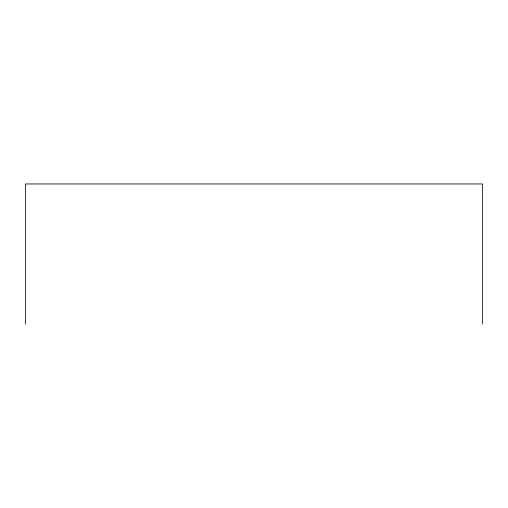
<?xml version="1.0" encoding="UTF-8"?>
<svg xmlns="http://www.w3.org/2000/svg" width="508" height="508" viewBox="0 0 508 508"><rect width="100%" height="100%" fill="white"/><g stroke="black" fill="none" stroke-linecap="round" stroke-linejoin="round"><path stroke-width="0.76" d="M482.6 324.041L482.6 183.959L25.4 183.959L25.4 324.041"/></g></svg>
